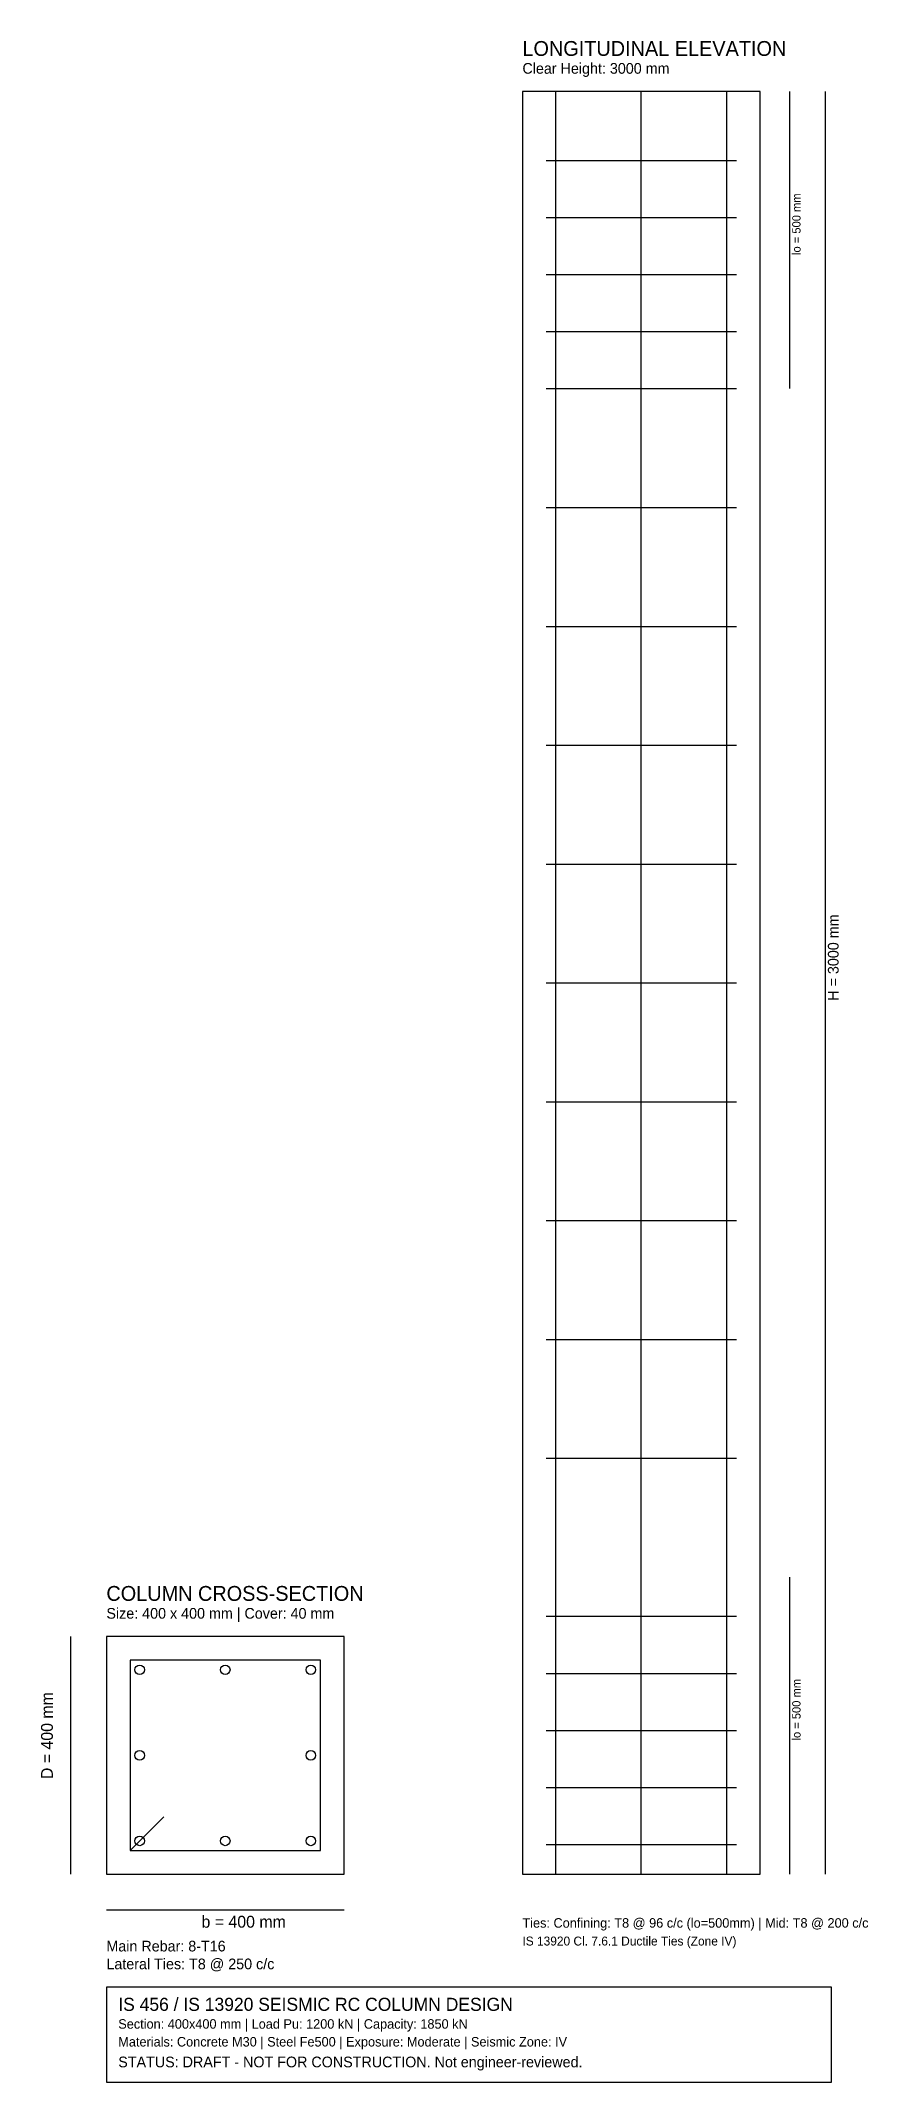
# Model space of a CAD drawing. Header units: metres. Extents: x -110 to 1282, y -350 to 3085.
import ezdxf

# ---------------------------------------------------------------- set-up
doc = ezdxf.new("R2010")
doc.units = ezdxf.units.M
for name, color, linetype in [('ANNOTATIONS', 2, 'CONTINUOUS'), ('CONCRETE', 7, 'CONTINUOUS'), ('DIMENSIONS', 3, 'CONTINUOUS'), ('REBAR', 1, 'CONTINUOUS'), ('TIES', 4, 'CONTINUOUS'), ('TITLE_BLOCK', 7, 'CONTINUOUS')]:
    doc.layers.add(name, color=color, linetype=linetype)

msp = doc.modelspace()

# ---------------------------------------------------------------- linework, layer by layer
at = {"layer": 'CONCRETE'}
for points in [[(700, 0), (1100, 0), (1100, 3000), (700, 3000), (700, 0)], [(0, 0), (400, 0), (400, 400), (0, 400), (0, 0)]]:
    msp.add_lwpolyline(points, dxfattribs=at)
at = {"layer": 'DIMENSIONS'}
for p, q in [((1150, 2500), (1150, 3000)), ((1210, 0), (1210, 3000)), ((1150, 0), (1150, 500)), ((-60, 0), (-60, 400)), ((0, -60), (400, -60))]:
    msp.add_line(p, q, dxfattribs=at)
at = {"layer": 'REBAR'}
for p, q in [((756, 0), (756, 3000)), ((900, 0), (900, 3000)), ((1044, 0), (1044, 3000))]:
    msp.add_line(p, q, dxfattribs=at)
for centre in [(56, 344), (200, 344), (344, 344), (56, 200), (344, 200), (56, 56), (200, 56), (344, 56)]:
    msp.add_circle(centre, 8, dxfattribs=at)
at = {"layer": 'TIES'}
for p, q in [((740, 2884), (1060, 2884)), ((740, 2788), (1060, 2788)), ((740, 2692), (1060, 2692)), ((740, 2596), (1060, 2596)), ((740, 2500), (1060, 2500)), ((740, 2300), (1060, 2300)), ((740, 2100), (1060, 2100)), ((740, 1900), (1060, 1900)), ((740, 1700), (1060, 1700)), ((740, 1500), (1060, 1500)), ((740, 1300), (1060, 1300)), ((740, 1100), (1060, 1100)), ((740, 900), (1060, 900)), ((740, 700), (1060, 700)), ((740, 434), (1060, 434)), ((740, 338), (1060, 338)), ((740, 242), (1060, 242)), ((740, 146), (1060, 146)), ((40, 40), (96.6, 96.6)), ((740, 50), (1060, 50))]:
    msp.add_line(p, q, dxfattribs=at)
msp.add_lwpolyline([(40, 40), (360, 40), (360, 360), (40, 360), (40, 40)], dxfattribs=at)
at = {"layer": 'TITLE_BLOCK'}
msp.add_lwpolyline([(0, -350), (1220, -350), (1220, -190), (0, -190), (0, -350)], dxfattribs=at)

# ---------------------------------------------------------------- texts
at = {"layer": 'ANNOTATIONS'}
for s, height, p in [('LONGITUDINAL ELEVATION', 25, (700, 3060)), ('Clear Height: 3000 mm', 18, (700, 3030)), ('COLUMN CROSS-SECTION', 25, (0, 460)), ('Size: 400 x 400 mm | Cover: 40 mm', 18, (0, 430)), ('Ties: Confining: T8 @ 96 c/c (lo=500mm) | Mid: T8 @ 200 c/c', 16, (700, -90)), ('Main Rebar: 8-T16', 18, (0, -130)), ('IS 13920 Cl. 7.6.1 Ductile Ties (Zone IV)', 15, (700, -120)), ('Lateral Ties: T8 @ 250 c/c', 18, (0, -160))]:
    msp.add_text(s, height=height, dxfattribs=at).set_placement(p)
at = {"layer": 'DIMENSIONS'}
for s, height, p in [('lo = 500 mm', 14, (1168, 2725)), ('H = 3000 mm', 18, (1232, 1470)), ('lo = 500 mm', 14, (1168, 225)), ('D = 400 mm', 20, (-90, 160))]:
    msp.add_text(s, height=height, rotation=90, dxfattribs=at).set_placement(p)
msp.add_text('b = 400 mm', height=20, dxfattribs=at).set_placement((160, -90))
at = {"layer": 'TITLE_BLOCK'}
for s, height, p in [('IS 456 / IS 13920 SEISMIC RC COLUMN DESIGN', 22, (20, -230)), ('Section: 400x400 mm | Load Pu: 1200 kN | Capacity: 1850 kN', 16, (20, -260)), ('Materials: Concrete M30 | Steel Fe500 | Exposure: Moderate | Seismic Zone: IV', 16, (20, -290)), ('STATUS: DRAFT - NOT FOR CONSTRUCTION. Not engineer-reviewed.', 18, (20, -325))]:
    msp.add_text(s, height=height, dxfattribs=at).set_placement(p)

doc.saveas('drawing.dxf')
